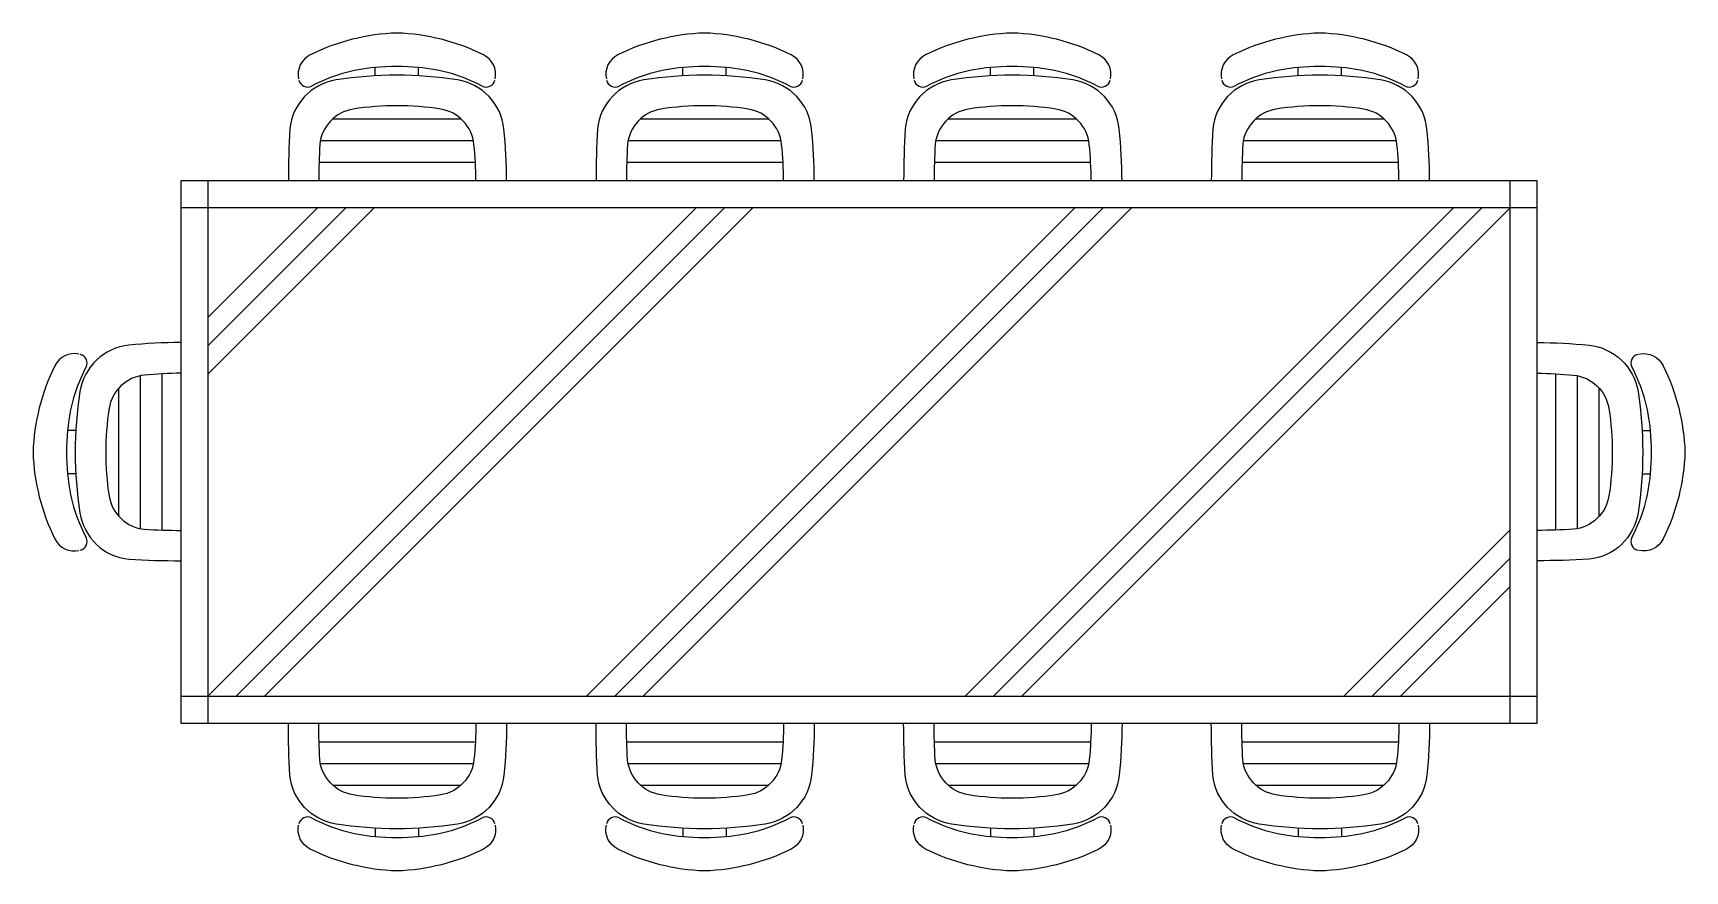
# Model space of a CAD drawing. Header units: millimetres. Extents: x -828.31 to -825.26, y 2627.06 to 2628.6.
import ezdxf

# ---------------------------------------------------------------- set-up
doc = ezdxf.new("R2010")
doc.units = ezdxf.units.MM
doc.header["$LTSCALE"] = 10
doc.layers.add('Móveis_mesas', color=2, linetype='Continuous')

msp = doc.modelspace()

# ---------------------------------------------------------------- linework, layer by layer
at = {"layer": 'Móveis_mesas'}
for p, q in [((-827.6772, 2628.5237), (-827.6772, 2628.539)), ((-827.5971, 2628.5237), (-827.5971, 2628.539)), ((-827.1102, 2628.5237), (-827.1102, 2628.539)), ((-827.0301, 2628.5237), (-827.0301, 2628.539)), ((-826.5433, 2628.5237), (-826.5433, 2628.539)), ((-826.4631, 2628.5237), (-826.4631, 2628.539)), ((-825.9763, 2628.5237), (-825.9763, 2628.539)), ((-825.8962, 2628.5237), (-825.8962, 2628.539)), ((-828.2287, 2627.8701), (-828.244, 2627.8701)), ((-825.3423, 2627.8701), (-825.327, 2627.8701)), ((-828.2287, 2627.79), (-828.244, 2627.79)), ((-825.3423, 2627.79), (-825.327, 2627.79)), ((-827.6772, 2627.1373), (-827.6772, 2627.122)), ((-827.5971, 2627.1373), (-827.5971, 2627.122)), ((-827.1102, 2627.1373), (-827.1102, 2627.122)), ((-827.0301, 2627.1373), (-827.0301, 2627.122)), ((-826.5433, 2627.1373), (-826.5433, 2627.122)), ((-826.4631, 2627.1373), (-826.4631, 2627.122)), ((-825.9763, 2627.1373), (-825.9763, 2627.122)), ((-825.8962, 2627.1373), (-825.8962, 2627.122))]:
    msp.add_line(p, q, dxfattribs=at)
at = {"layer": 'Móveis_mesas', "color": 1}
for p, q in [((-827.7551, 2628.4446), (-827.5192, 2628.4446)), ((-827.1881, 2628.4446), (-826.9522, 2628.4446)), ((-826.6212, 2628.4446), (-826.3852, 2628.4446)), ((-826.0542, 2628.4446), (-825.8183, 2628.4446)), ((-827.7781, 2628.4046), (-827.4962, 2628.4046)), ((-827.2111, 2628.4046), (-826.9292, 2628.4046)), ((-826.6441, 2628.4046), (-826.3623, 2628.4046)), ((-826.0772, 2628.4046), (-825.7953, 2628.4046)), ((-827.7805, 2628.3645), (-827.4925, 2628.3645)), ((-827.2135, 2628.3645), (-826.9256, 2628.3645)), ((-826.6466, 2628.3645), (-826.3586, 2628.3645)), ((-826.0796, 2628.3645), (-825.7916, 2628.3645)), ((-827.9855, 2628.3305), (-827.9855, 2627.3305)), ((-825.5855, 2627.3305), (-825.5855, 2628.3305)), ((-825.5355, 2628.2805), (-828.0355, 2628.2805)), ((-827.9855, 2627.3805), (-827.0855, 2628.2805)), ((-827.9855, 2628.0783), (-827.7833, 2628.2805)), ((-827.9855, 2628.0261), (-827.7311, 2628.2805)), ((-827.9855, 2627.9739), (-827.6789, 2628.2805)), ((-827.9333, 2627.3805), (-827.0333, 2628.2805)), ((-827.8811, 2627.3805), (-826.9811, 2628.2805)), ((-827.2877, 2627.3805), (-826.3877, 2628.2805)), ((-827.2355, 2627.3805), (-826.3355, 2628.2805)), ((-827.1833, 2627.3805), (-826.2833, 2628.2805)), ((-826.5899, 2627.3805), (-825.6899, 2628.2805)), ((-826.5377, 2627.3805), (-825.6377, 2628.2805)), ((-826.4855, 2627.3805), (-825.5855, 2628.2805)), ((-828.1095, 2627.6891), (-828.1095, 2627.971)), ((-828.0695, 2627.6867), (-828.0695, 2627.9746)), ((-825.5015, 2627.6867), (-825.5015, 2627.9746)), ((-825.4614, 2627.6891), (-825.4614, 2627.971)), ((-828.1496, 2627.7121), (-828.1496, 2627.948)), ((-825.4213, 2627.7121), (-825.4213, 2627.948)), ((-825.5855, 2627.6871), (-825.8921, 2627.3805)), ((-825.5855, 2627.6349), (-825.8399, 2627.3805)), ((-825.5855, 2627.5827), (-825.7877, 2627.3805)), ((-828.0355, 2627.3805), (-825.5355, 2627.3805)), ((-827.7805, 2627.2965), (-827.4925, 2627.2965)), ((-827.2135, 2627.2965), (-826.9256, 2627.2965)), ((-826.6466, 2627.2965), (-826.3586, 2627.2965)), ((-826.0796, 2627.2965), (-825.7916, 2627.2965)), ((-827.7781, 2627.2564), (-827.4962, 2627.2564)), ((-827.2111, 2627.2564), (-826.9292, 2627.2564)), ((-826.6441, 2627.2564), (-826.3623, 2627.2564)), ((-826.0772, 2627.2564), (-825.7953, 2627.2564)), ((-827.7551, 2627.2164), (-827.5192, 2627.2164)), ((-827.1881, 2627.2164), (-826.9522, 2627.2164)), ((-826.6212, 2627.2164), (-826.3852, 2627.2164)), ((-826.0542, 2627.2164), (-825.8183, 2627.2164))]:
    msp.add_line(p, q, dxfattribs=at)
at = {"layer": 'Móveis_mesas'}
for points in [[(-827.4562, 2628.5179, 0.344642), (-827.4775, 2628.5624, 0.1068), (-827.6371, 2628.6026, 0.1068), (-827.7967, 2628.5624, 0.344642), (-827.8181, 2628.5179)], [(-826.8892, 2628.5179, 0.344642), (-826.9106, 2628.5624, 0.1068), (-827.0702, 2628.6026, 0.1068), (-827.2298, 2628.5624, 0.344642), (-827.2511, 2628.5179)], [(-826.3222, 2628.5179, 0.344642), (-826.3436, 2628.5624, 0.1068), (-826.5032, 2628.6026, 0.1068), (-826.6628, 2628.5624, 0.344642), (-826.6842, 2628.5179)], [(-825.7553, 2628.5179, 0.344642), (-825.7766, 2628.5624, 0.1068), (-825.9362, 2628.6026, 0.1068), (-826.0958, 2628.5624, 0.344642), (-826.1172, 2628.5179)], [(-827.4348, 2628.3305, 0.02383), (-827.4399, 2628.4258, 0.340817), (-827.5254, 2628.5161, 0.077917), (-827.7489, 2628.5161, 0.340817), (-827.8344, 2628.4258, 0.013162), (-827.8371, 2628.3305)], [(-826.8678, 2628.3305, 0.02383), (-826.8729, 2628.4258, 0.340817), (-826.9584, 2628.5161, 0.077917), (-827.1819, 2628.5161, 0.340817), (-827.2674, 2628.4258, 0.013162), (-827.2701, 2628.3305)], [(-826.3008, 2628.3305, 0.02383), (-826.3059, 2628.4258, 0.340817), (-826.3915, 2628.5161, 0.077917), (-826.6149, 2628.5161, 0.340817), (-826.7005, 2628.4258, 0.013162), (-826.7032, 2628.3305)], [(-825.7339, 2628.3305, 0.02383), (-825.739, 2628.4258, 0.340817), (-825.8245, 2628.5161, 0.077917), (-826.048, 2628.5161, 0.340817), (-826.1335, 2628.4258, 0.013162), (-826.1362, 2628.3305)], [(-828.0355, 2628.0324, 0.02383), (-828.1308, 2628.0273, 0.340817), (-828.2211, 2627.9418, 0.077917), (-828.2211, 2627.7183, 0.340817), (-828.1308, 2627.6328, 0.013162), (-828.0355, 2627.6301)], [(-825.5355, 2628.0324, -0.02383), (-825.4402, 2628.0273, -0.340817), (-825.3499, 2627.9418, -0.077917), (-825.3499, 2627.7183, -0.340817), (-825.4402, 2627.6328, -0.013162), (-825.5355, 2627.6301)], [(-828.2229, 2628.011, 0.344642), (-828.2674, 2627.9896, 0.1068), (-828.3076, 2627.83, 0.1068), (-828.2674, 2627.6704, 0.344642), (-828.2229, 2627.6491)], [(-825.3481, 2628.011, -0.344642), (-825.3036, 2627.9896, -0.1068), (-825.2634, 2627.83, -0.1068), (-825.3036, 2627.6704, -0.344642), (-825.3481, 2627.6491)], [(-827.4348, 2627.3305, -0.02383), (-827.4399, 2627.2352, -0.340817), (-827.5254, 2627.1449, -0.077917), (-827.7489, 2627.1449, -0.340817), (-827.8344, 2627.2352, -0.013162), (-827.8371, 2627.3305)], [(-826.8678, 2627.3305, -0.02383), (-826.8729, 2627.2352, -0.340817), (-826.9584, 2627.1449, -0.077917), (-827.1819, 2627.1449, -0.340817), (-827.2674, 2627.2352, -0.013162), (-827.2701, 2627.3305)], [(-826.3008, 2627.3305, -0.02383), (-826.3059, 2627.2352, -0.340817), (-826.3915, 2627.1449, -0.077917), (-826.6149, 2627.1449, -0.340817), (-826.7005, 2627.2352, -0.013162), (-826.7032, 2627.3305)], [(-825.7339, 2627.3305, -0.02383), (-825.739, 2627.2352, -0.340817), (-825.8245, 2627.1449, -0.077917), (-826.048, 2627.1449, -0.340817), (-826.1335, 2627.2352, -0.013162), (-826.1362, 2627.3305)], [(-827.4562, 2627.1431, -0.344642), (-827.4775, 2627.0986, -0.1068), (-827.6371, 2627.0584, -0.1068), (-827.7967, 2627.0986, -0.344642), (-827.8181, 2627.1431)], [(-826.8892, 2627.1431, -0.344642), (-826.9106, 2627.0986, -0.1068), (-827.0702, 2627.0584, -0.1068), (-827.2298, 2627.0986, -0.344642), (-827.2511, 2627.1431)], [(-826.3222, 2627.1431, -0.344642), (-826.3436, 2627.0986, -0.1068), (-826.5032, 2627.0584, -0.1068), (-826.6628, 2627.0986, -0.344642), (-826.6842, 2627.1431)], [(-825.7553, 2627.1431, -0.344642), (-825.7766, 2627.0986, -0.1068), (-825.9362, 2627.0584, -0.1068), (-826.0958, 2627.0986, -0.344642), (-826.1172, 2627.1431)]]:
    msp.add_lwpolyline(points, format="xyb", dxfattribs=at)
at = {"layer": 'Móveis_mesas', "color": 1}
for points in [[(-827.4914, 2628.3305, 0.023238), (-827.4951, 2628.3974, 0.343778), (-827.5567, 2628.4624, 0.078519), (-827.7176, 2628.4624, 0.340817), (-827.7792, 2628.3974, 0.011187), (-827.7811, 2628.3305)], [(-826.9245, 2628.3305, 0.023238), (-826.9281, 2628.3974, 0.343778), (-826.9897, 2628.4624, 0.078519), (-827.1506, 2628.4624, 0.340817), (-827.2122, 2628.3974, 0.011187), (-827.2142, 2628.3305)], [(-826.3575, 2628.3305, 0.023238), (-826.3612, 2628.3974, 0.343778), (-826.4227, 2628.4624, 0.078519), (-826.5837, 2628.4624, 0.340817), (-826.6452, 2628.3974, 0.011187), (-826.6472, 2628.3305)], [(-825.7905, 2628.3305, 0.023238), (-825.7942, 2628.3974, 0.343778), (-825.8558, 2628.4624, 0.078519), (-826.0167, 2628.4624, 0.340817), (-826.0783, 2628.3974, 0.011187), (-826.0802, 2628.3305)], [(-828.0355, 2627.9757, 0.023238), (-828.1024, 2627.9721, 0.343778), (-828.1674, 2627.9105, 0.078519), (-828.1674, 2627.7496, 0.340817), (-828.1024, 2627.688, 0.011187), (-828.0355, 2627.686)], [(-825.5355, 2627.9757, -0.023238), (-825.4686, 2627.9721, -0.343778), (-825.4036, 2627.9105, -0.078519), (-825.4036, 2627.7496, -0.340817), (-825.4686, 2627.688, -0.011187), (-825.5355, 2627.686)], [(-827.4914, 2627.3305, -0.023238), (-827.4951, 2627.2636, -0.343778), (-827.5567, 2627.1986, -0.078519), (-827.7176, 2627.1986, -0.340817), (-827.7792, 2627.2636, -0.011187), (-827.7811, 2627.3305)], [(-826.9245, 2627.3305, -0.023238), (-826.9281, 2627.2636, -0.343778), (-826.9897, 2627.1986, -0.078519), (-827.1506, 2627.1986, -0.340817), (-827.2122, 2627.2636, -0.011187), (-827.2142, 2627.3305)], [(-826.3575, 2627.3305, -0.023238), (-826.3612, 2627.2636, -0.343778), (-826.4227, 2627.1986, -0.078519), (-826.5837, 2627.1986, -0.340817), (-826.6452, 2627.2636, -0.011187), (-826.6472, 2627.3305)], [(-825.7905, 2627.3305, -0.023238), (-825.7942, 2627.2636, -0.343778), (-825.8558, 2627.1986, -0.078519), (-826.0167, 2627.1986, -0.340817), (-826.0783, 2627.2636, -0.011187), (-826.0802, 2627.3305)]]:
    msp.add_lwpolyline(points, format="xyb", dxfattribs=at)
at = {"layer": 'Móveis_mesas'}
msp.add_lwpolyline([(-828.0355, 2627.3305), (-825.5355, 2627.3305), (-825.5355, 2628.3305), (-828.0355, 2628.3305)], close=True, dxfattribs=at)
for centre, radius, start, end in [((-827.6371, 2628.102), 0.4388, 84.7595, 95.2405), ((-827.0702, 2628.102), 0.4388, 84.7595, 95.2405), ((-826.5032, 2628.102), 0.4388, 84.7595, 95.2405), ((-825.9362, 2628.102), 0.4388, 84.7595, 95.2405), ((-827.8019, 2628.519), 0.016, 192.3844, 297.7352), ((-827.6521, 2628.234), 0.306, 94.7148, 117.7352), ((-827.6222, 2628.234), 0.306, 62.2648, 85.2852), ((-827.4723, 2628.519), 0.016, 242.2648, 347.6156), ((-827.235, 2628.519), 0.016, 192.3844, 297.7352), ((-827.0851, 2628.234), 0.306, 94.7148, 117.7352), ((-827.0552, 2628.234), 0.306, 62.2648, 85.2852), ((-826.9054, 2628.519), 0.016, 242.2648, 347.6156), ((-826.668, 2628.519), 0.016, 192.3844, 297.7352), ((-826.5181, 2628.234), 0.306, 94.7148, 117.7352), ((-826.4883, 2628.234), 0.306, 62.2648, 85.2852), ((-826.3384, 2628.519), 0.016, 242.2648, 347.6156), ((-826.101, 2628.519), 0.016, 192.3844, 297.7352), ((-825.9512, 2628.234), 0.306, 94.7148, 117.7352), ((-825.9213, 2628.234), 0.306, 62.2648, 85.2852), ((-825.7714, 2628.519), 0.016, 242.2648, 347.6156), ((-828.224, 2627.9948), 0.016, 332.2648, 77.6156), ((-825.3469, 2627.9948), 0.016, 102.3844, 207.7352), ((-827.9389, 2627.845), 0.306, 152.2648, 175.2852), ((-825.632, 2627.845), 0.306, 4.7148, 27.7352), ((-827.807, 2627.83), 0.4388, 174.7595, 185.2405), ((-825.764, 2627.83), 0.4388, 354.7595, 5.2405), ((-827.9389, 2627.8151), 0.306, 184.7148, 207.7352), ((-825.632, 2627.8151), 0.306, 332.2648, 355.2852), ((-828.224, 2627.6652), 0.016, 282.3844, 27.7352), ((-825.3469, 2627.6652), 0.016, 152.2648, 257.6156), ((-827.8019, 2627.142), 0.016, 62.2648, 167.6156), ((-827.6521, 2627.427), 0.306, 242.2648, 265.2852), ((-827.6222, 2627.427), 0.306, 274.7148, 297.7352), ((-827.4723, 2627.142), 0.016, 12.3844, 117.7352), ((-827.235, 2627.142), 0.016, 62.2648, 167.6156), ((-827.0851, 2627.427), 0.306, 242.2648, 265.2852), ((-827.0552, 2627.427), 0.306, 274.7148, 297.7352), ((-826.9054, 2627.142), 0.016, 12.3844, 117.7352), ((-826.668, 2627.142), 0.016, 62.2648, 167.6156), ((-826.5181, 2627.427), 0.306, 242.2648, 265.2852), ((-826.4883, 2627.427), 0.306, 274.7148, 297.7352), ((-826.3384, 2627.142), 0.016, 12.3844, 117.7352), ((-826.101, 2627.142), 0.016, 62.2648, 167.6156), ((-825.9512, 2627.427), 0.306, 242.2648, 265.2852), ((-825.9213, 2627.427), 0.306, 274.7148, 297.7352), ((-825.7714, 2627.142), 0.016, 12.3844, 117.7352), ((-827.6371, 2627.559), 0.4388, 264.7595, 275.2405), ((-827.0702, 2627.559), 0.4388, 264.7595, 275.2405), ((-826.5032, 2627.559), 0.4388, 264.7595, 275.2405), ((-825.9362, 2627.559), 0.4388, 264.7595, 275.2405)]:
    msp.add_arc(centre, radius, start, end, dxfattribs=at)

doc.saveas('drawing.dxf')
